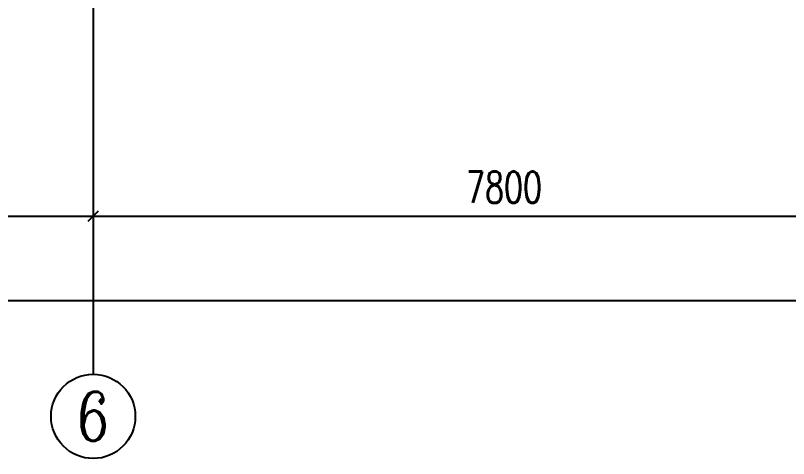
# Model space of a CAD drawing. Header units: millimetres. Extents: x 2680932 to 6187768, y 127588 to 383208.
# Drawn here: x 3076691 to 3084030, y 141527 to 145732 of the extents above; entities that cross this region are included whole.
import ezdxf
from ezdxf.enums import TextEntityAlignment as Align

# ---------------------------------------------------------------- set-up
doc = ezdxf.new("R2010")
doc.units = ezdxf.units.MM
doc.header["$LTSCALE"] = 20
doc.layers.add('AXIS', color=3, linetype='Continuous')
doc.layers.add('AXIS_TEXT', color=7, linetype='Continuous')
doc.styles.add('_TCH_AXIS', font='COMPLEX', dxfattribs={"bigfont": 'GBCBIG'})
doc.styles.add('_TCH_DIM_T3', font='SIMPLEX', dxfattribs={"width": 0.705882, "bigfont": 'GBCBIG'})
doc.styles.add('COMPLEX', font='complex')
doc.dimstyles.new('_TCH_ARCH&&100', dxfattribs={"dimtxt": 297.5, "dimasz": 100, "dimexe": 250, "dimexo": 300, "dimgap": 126.25, "dimtad": 1, "dimdec": 0, "dimzin": 0, "dimdsep": 46, "dimtxsty": '_TCH_DIM_T3', "dimblk": 'ARCHTICK', "dimcen": 0.09, "dimclrt": 7, "dimazin": 2, "dimtfac": 1, "dimtdec": 0, "dimtix": 1, "dimtmove": 2, "dimatfit": 3, "dimfxl": 1, "dimtolj": 1, "dimtzin": 0, "dimarcsym": 0})

# ---------------------------------------------------------------- blocks, each defined once
blk = doc.blocks.new('_ArchTick')
at = {"color": 0, "linetype": 'ByBlock', "lineweight": -3, "const_width": 0.15}
blk.add_lwpolyline([(-0.5, -0.5), (0.5, 0.5)], dxfattribs=at)
blk = doc.blocks.new('*D321')
at = {"layer": 'AXIS', "color": 0, "lineweight": -2, "transparency": 16777216}
for p, q in [((3069629.1, 146027), (3069629.1, 143577)), ((3077429.1, 146027), (3077429.1, 143577)), ((3069629.1, 143827), (3077429.1, 143827))]:
    blk.add_line(p, q, dxfattribs=at)
at = {"layer": 'Defpoints', "color": 0, "transparency": 16777216}
for p in [(3069629.1, 146327), (3077429.1, 146327), (3077429.1, 143827)]:
    blk.add_point(p, dxfattribs=at)
at = {"layer": 'AXIS', "color": 0, "lineweight": -2, "transparency": 16777216, "xscale": 100, "yscale": 100, "zscale": 100, "rotation": 180}
blk.add_blockref('_ArchTick', (3069629.1, 143827), dxfattribs=at)
at = {"layer": 'AXIS', "color": 0, "lineweight": -2, "transparency": 16777216, "xscale": 100, "yscale": 100, "zscale": 100}
blk.add_blockref('_ArchTick', (3077429.1, 143827), dxfattribs=at)
at = {"layer": 'AXIS', "color": 7, "transparency": 16777216, "insert": (3073529.1, 144102), "char_height": 297.5, "attachment_point": 5, "style": '_TCH_DIM_T3'}
blk.add_mtext('\\A1;7800', dxfattribs=at)
blk = doc.blocks.new('*D322')
at = {"layer": 'AXIS', "color": 0, "lineweight": -2, "transparency": 16777216}
for p, q in [((3077429.1, 146027), (3077429.1, 143577)), ((3085229.1, 146027), (3085229.1, 143577)), ((3077429.1, 143827), (3085229.1, 143827))]:
    blk.add_line(p, q, dxfattribs=at)
at = {"layer": 'Defpoints', "color": 0, "transparency": 16777216}
for p in [(3077429.1, 146327), (3085229.1, 146327), (3085229.1, 143827)]:
    blk.add_point(p, dxfattribs=at)
at = {"layer": 'AXIS', "color": 0, "lineweight": -2, "transparency": 16777216, "xscale": 100, "yscale": 100, "zscale": 100, "rotation": 180}
blk.add_blockref('_ArchTick', (3077429.1, 143827), dxfattribs=at)
at = {"layer": 'AXIS', "color": 0, "lineweight": -2, "transparency": 16777216, "xscale": 100, "yscale": 100, "zscale": 100}
blk.add_blockref('_ArchTick', (3085229.1, 143827), dxfattribs=at)
at = {"layer": 'AXIS', "color": 7, "transparency": 16777216, "insert": (3081329.1, 144102), "char_height": 297.5, "attachment_point": 5, "style": '_TCH_DIM_T3'}
blk.add_mtext('\\A1;7800', dxfattribs=at)
blk = doc.blocks.new('*D327')
at = {"layer": 'AXIS', "color": 0, "lineweight": -2, "transparency": 16777216}
for p, q in [((3065079.1, 146027), (3065079.1, 142777)), ((3116429.1, 146027), (3116429.1, 142777)), ((3065079.1, 143027), (3116429.1, 143027))]:
    blk.add_line(p, q, dxfattribs=at)
at = {"layer": 'Defpoints', "color": 0, "transparency": 16777216}
for p in [(3065079.1, 146327), (3116429.1, 146327), (3116429.1, 143027)]:
    blk.add_point(p, dxfattribs=at)
at = {"layer": 'AXIS', "color": 0, "lineweight": -2, "transparency": 16777216, "xscale": 100, "yscale": 100, "zscale": 100, "rotation": 180}
blk.add_blockref('_ArchTick', (3065079.1, 143027), dxfattribs=at)
at = {"layer": 'AXIS', "color": 0, "lineweight": -2, "transparency": 16777216, "xscale": 100, "yscale": 100, "zscale": 100}
blk.add_blockref('_ArchTick', (3116429.1, 143027), dxfattribs=at)
at = {"layer": 'AXIS', "color": 7, "transparency": 16777216, "insert": (3090754.1, 143302), "char_height": 297.5, "attachment_point": 5, "style": '_TCH_DIM_T3'}
blk.add_mtext('\\A1;51350', dxfattribs=at)
blk = doc.blocks.new('_AXISO')
blk.add_circle((0, 0), 0.5)
at = {"layer": 'AXIS_TEXT', "style": 'COMPLEX', "width": 1.041667}
blk.add_attdef('A', text='', height=0.56, dxfattribs=at).set_placement((-0.25, -0.28), (0.25, -0.28), align=Align.FIT)

msp = doc.modelspace()

# ---------------------------------------------------------------- linework, layer by layer
at = {"layer": 'AXIS'}
msp.add_line((3077429.1, 146327), (3077429.1, 142327), dxfattribs=at)

# ---------------------------------------------------------------- block references
ref = msp.add_blockref('_AXISO', (3077429.1, 141927), dxfattribs=dict(at, xscale=800, yscale=800, zscale=800))
ref.add_attrib('A', '6', dxfattribs={"layer": 'AXIS_TEXT', "height": 465.9, "style": '_TCH_AXIS'}).set_placement((3077273.8, 141694.1), (3077584.4, 141694.1), align=Align.FIT)

# ---------------------------------------------------------------- dimensions: what is measured, and where the dimension line sits
for p1, p2, distance, picture, middle in [((3065079.1, 146327), (3116429.1, 146327), -3300, '*D327', (3090754.1, 143302)), ((3069629.1, 146327), (3077429.1, 146327), -2500, '*D321', (3073529.1, 144102)), ((3077429.1, 146327), (3085229.1, 146327), -2500, '*D322', (3081329.1, 144102))]:
    dim = msp.add_aligned_dim(p1=p1, p2=p2, distance=distance, dimstyle='_TCH_ARCH&&100', dxfattribs=at)
    dim.commit()
    dim.dimension.update_dxf_attribs({"geometry": picture, "text_midpoint": middle})

doc.saveas('drawing.dxf')
